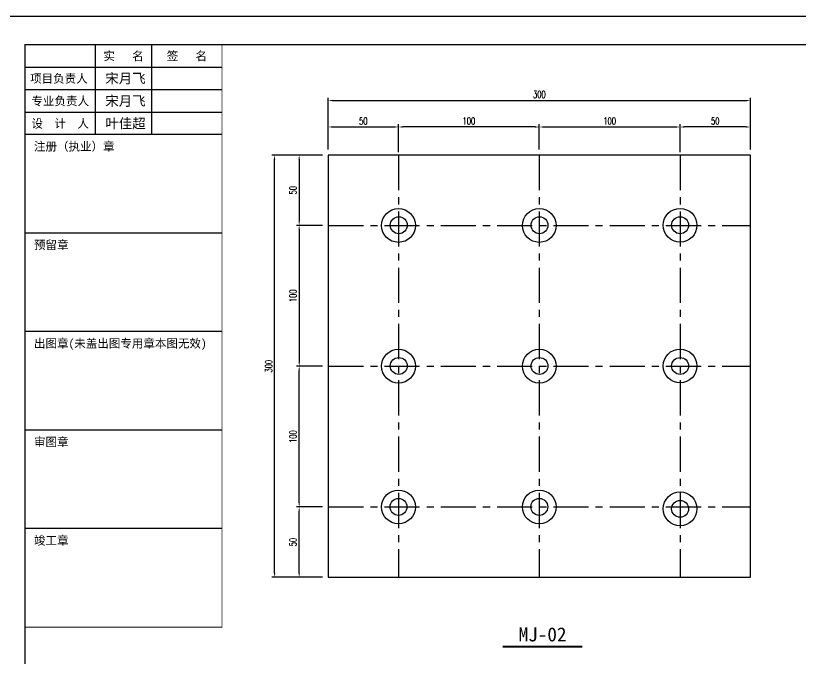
# Model space of a CAD drawing. Extents: x -104256 to -27901, y -155913 to -111823.
# Drawn here: x -88206 to -87649, y -149305 to -148848 of the extents above; entities that cross this region are included whole.
import ezdxf
from ezdxf.enums import TextEntityAlignment as Align

# ---------------------------------------------------------------- set-up
doc = ezdxf.new("R2010")
doc.units = 0
doc.linetypes.add('CENTER', pattern=[2, 1.25, -0.25, 0.25, -0.25])
for name, color, linetype in [('!ZN1-标注-173', 173, 'Continuous'), ('!ZN7-符号-173', 173, 'Continuous'), ('0-cxFrame', 155, 'Continuous'), ('2钢材断面', 2, 'Continuous'), ('40钢材投影', 40, 'Continuous'), ('ALT_CEN-0-30', 1, 'CENTER'), ('qianming', 155, 'Continuous')]:
    doc.layers.add(name, color=color, linetype=linetype)
doc.layers.add('0-cxText', color=131, linetype='Continuous', lineweight=25)
doc.styles.add('cx_biaoti', font='')
doc.styles.add('cx_tuming', font='simhei.ttf')
doc.styles.add('cx_tuqian1', font='')
doc.styles.add('ZNDimTStyle', font='ROMANS.shx', dxfattribs={"width": 0.7, "bigfont": 'CHINESE.shx'})
doc.styles.add('中南符号', font='simhei.ttf')
doc.styles.add('图框宋体', font='', dxfattribs={"width": 0.75})
doc.styles.add('黑体', font='simhei.ttf', dxfattribs={"height": 12})
doc.styles.get('cx_biaoti').set_extended_font_data('SimSun')
doc.styles.get('cx_tuqian1').set_extended_font_data('SimSun')
doc.styles.get('图框宋体').set_extended_font_data('SimSun')
doc.dimstyles.new('ZN机械-2', dxfattribs={"dimscale": 2, "dimtxt": 2.5, "dimasz": 1.5, "dimexe": 1, "dimexo": 2, "dimgap": 0.9, "dimtad": 1, "dimdec": 0, "dimzin": 0, "dimdsep": 46, "dimtxsty": 'ZNDimTStyle', "dimcen": 2.5, "dimdle": 1, "dimclrd": 173, "dimclre": 173, "dimclrt": 7, "dimazin": 2, "dimtfac": 1, "dimtdec": 4, "dimtix": 1, "dimtmove": 2, "dimatfit": 3, "dimfxl": 0, "dimfrac": 2, "dimtolj": 1, "dimtzin": 0, "dimarcsym": 0})

# ---------------------------------------------------------------- blocks, each defined once
blk = doc.blocks.new('zjcx_lan_xinxi(Dragon)')
for p, q in [((7000, -3200), (0, -3200)), ((7000, -6700), (0, -6700)), ((7000, -10200), (0, -10200)), ((7000, -13700), (0, -13700)), ((7000, -17200), (0, -17200))]:
    blk.add_line(p, q)
at = {"const_width": 25}
blk.add_lwpolyline([(0, -20700), (7000, -20700), (7000, 0), (0, 0)], close=True, dxfattribs=at)
for points in [[(2500, -3200), (2500, 0)], [(4500, -3200), (4500, 0)], [(0, -800), (7000, -800)], [(0, -1600), (7000, -1600)], [(0, -2400), (7000, -2400)]]:
    blk.add_lwpolyline(points)
for points in [[(7000, -3200), (7000, 0)], [(0, -3200), (7000, -3200)], [(0, -20700), (7000, -20700), (7000, -3200)], [(0, -20700), (7000, -20700)]]:
    blk.add_lwpolyline(points, dxfattribs=at)
at = {"style": '图框宋体'}
for s, p in [('实   名', (3500, -400)), ('签   名', (5750, -400)), ('项目负责人', (1204, -1200)), ('专业负责人', (1250, -2000)), ('设  计  人', (1250, -2800))]:
    blk.add_text(s, height=300, dxfattribs=at).set_placement(p, align=Align.MIDDLE)
for s, p in [('注册（执业）章', (318, -3771)), ('预留章', (318, -7271)), ('出图章(未盖出图专用章本图无效)', (318, -10771)), ('审图章', (318, -14271)), ('竣工章', (318, -17771))]:
    blk.add_text(s, height=300, dxfattribs=at).set_placement(p)
blk = doc.blocks.new('T-信息(Dragon)')
at = {"layer": '0-cxFrame'}
blk.add_blockref('zjcx_lan_xinxi(Dragon)', (0, 0), dxfattribs=at)
at = {"layer": 'qianming', "color": 3, "style": 'cx_biaoti'}
for s, p in [('宋月飞', (3569, -1203)), ('宋月飞', (3569, -2003)), ('叶佳超', (3569, -2803))]:
    blk.add_text(s, height=350, dxfattribs=at).set_placement(p, align=Align.MIDDLE_CENTER)
blk = doc.blocks.new('TK22.A2 L(Dragon)')
at = {"layer": '0-cxFrame', "color": 7, "const_width": 0.5}
blk.add_lwpolyline([(0, 0), (-594, 0), (-594, 420), (0, 420)], close=True, dxfattribs=at)
at = {"layer": '0-cxFrame', "const_width": 0.5}
blk.add_lwpolyline([(-80, 10), (-574, 10), (-574, 410), (-80, 410)], close=True, dxfattribs=at)
at = {"layer": '0-cxFrame', "xscale": 0.01, "yscale": 0.01, "zscale": 0.01}
blk.add_blockref('T-信息(Dragon)', (-574, 410), dxfattribs=at)
at = {"style": '黑体', "flags": 4}
blk.add_attdef('图幅', text='', height=3.3, dxfattribs=at).set_placement((-40, 3), align=Align.RIGHT)
at = {"layer": '0-cxText', "flags": 4}
for tag, height, style, p in [('建设单位', 3.5, 'cx_tuming', (-45, 240)), ('项目名称', 3.5, 'cx_tuming', (-45, 210)), ('子项名称', 3.5, 'cx_tuming', (-45, 180)), ('工程编号', 3.3, 'cx_tuqian1', (-35, 165)), ('图名1', 3.5, 'cx_tuming', (-45, 87)), ('图名2', 3.5, 'cx_tuming', (-45, 79)), ('图名3', 3.5, 'cx_tuming', (-45, 71)), ('出图日期', 3.3, 'cx_tuqian1', (-39, 60)), ('专业', 3.3, 'cx_tuqian1', (-55, 52)), ('图号', 3.3, 'cx_tuqian1', (-55, 44)), ('版次', 3.3, 'cx_tuqian1', (-20, 44))]:
    blk.add_attdef(tag, text='', height=height, dxfattribs=dict(at, style=style)).set_placement(p, align=Align.MIDDLE)
at = {"layer": 'Defpoints', "color": 6, "flags": 4}
for tag, height, style, p in [('tufu', 3.3, '黑体', (-12, 12)), ('dwfname', 4, 'cx_tuqian1', (-80, 3))]:
    blk.add_attdef(tag, text='', height=height, dxfattribs=dict(at, style=style)).set_placement(p, align=Align.RIGHT)
blk = doc.blocks.new('*D57')
at = {"layer": '!ZN1-标注-173', "color": 173, "lineweight": -2, "transparency": 16777216}
for p, q in [((-87734.05, -148945.03), (-87734.05, -148925.07)), ((-87687.05, -148927.07), (-87731.05, -148927.07)), ((-87684.05, -148943.03), (-87684.05, -148925.07))]:
    blk.add_line(p, q, dxfattribs=at)
at = {"layer": '!ZN1-标注-173', "color": 173, "transparency": 16777216}
for points in [[(-87731.05, -148926.57), (-87731.05, -148927.57), (-87734.05, -148927.07)], [(-87687.05, -148926.57), (-87687.05, -148927.57), (-87684.05, -148927.07)]]:
    blk.add_solid(points, dxfattribs=at)
at = {"layer": 'Defpoints', "color": 0, "transparency": 16777216}
for p in [(-87734.05, -148927.07), (-87734.05, -148949.03), (-87684.05, -148947.03)]:
    blk.add_point(p, dxfattribs=at)
at = {"layer": '!ZN1-标注-173', "color": 7, "transparency": 16777216, "insert": (-87709.05, -148922.77), "char_height": 5, "attachment_point": 5, "style": 'ZNDimTStyle'}
blk.add_mtext('\\A1;50', dxfattribs=at)
blk = doc.blocks.new('*D58')
at = {"layer": '!ZN1-标注-173', "color": 173, "lineweight": -2, "transparency": 16777216}
for p, q in [((-87984.05, -148943.03), (-87984.05, -148906.27)), ((-87981.05, -148908.27), (-87687.05, -148908.27)), ((-87684.05, -148943.03), (-87684.05, -148906.27))]:
    blk.add_line(p, q, dxfattribs=at)
at = {"layer": '!ZN1-标注-173', "color": 173, "transparency": 16777216}
for points in [[(-87981.05, -148907.77), (-87981.05, -148908.77), (-87984.05, -148908.27)], [(-87687.05, -148907.77), (-87687.05, -148908.77), (-87684.05, -148908.27)]]:
    blk.add_solid(points, dxfattribs=at)
at = {"layer": 'Defpoints', "color": 0, "transparency": 16777216}
for p in [(-87684.05, -148908.27), (-87984.05, -148947.03), (-87684.05, -148947.03)]:
    blk.add_point(p, dxfattribs=at)
at = {"layer": '!ZN1-标注-173', "color": 7, "transparency": 16777216, "insert": (-87834.05, -148903.97), "char_height": 5, "attachment_point": 5, "style": 'ZNDimTStyle'}
blk.add_mtext('\\A1;300', dxfattribs=at)
blk = doc.blocks.new('*D59')
at = {"layer": '!ZN1-标注-173', "color": 173, "lineweight": -2, "transparency": 16777216}
for p, q in [((-87934.05, -148943.03), (-87934.05, -148925.07)), ((-87837.05, -148927.07), (-87931.05, -148927.07)), ((-87834.05, -148943.03), (-87834.05, -148925.07))]:
    blk.add_line(p, q, dxfattribs=at)
at = {"layer": '!ZN1-标注-173', "color": 173, "transparency": 16777216}
for points in [[(-87931.05, -148926.57), (-87931.05, -148927.57), (-87934.05, -148927.07)], [(-87837.05, -148926.57), (-87837.05, -148927.57), (-87834.05, -148927.07)]]:
    blk.add_solid(points, dxfattribs=at)
at = {"layer": 'Defpoints', "color": 0, "transparency": 16777216}
for p in [(-87934.05, -148927.07), (-87934.05, -148947.03), (-87834.05, -148947.03)]:
    blk.add_point(p, dxfattribs=at)
at = {"layer": '!ZN1-标注-173', "color": 7, "transparency": 16777216, "insert": (-87884.05, -148922.77), "char_height": 5, "attachment_point": 5, "style": 'ZNDimTStyle'}
blk.add_mtext('\\A1;100', dxfattribs=at)
blk = doc.blocks.new('*D61')
at = {"layer": '!ZN1-标注-173', "color": 173, "lineweight": -2, "transparency": 16777216}
for p, q in [((-87988.05, -148997.03), (-88006.64, -148997.03)), ((-88004.64, -149000.03), (-88004.64, -149094.03)), ((-87988.05, -149097.03), (-88006.64, -149097.03))]:
    blk.add_line(p, q, dxfattribs=at)
at = {"layer": '!ZN1-标注-173', "color": 173, "transparency": 16777216}
for points in [[(-88005.14, -149000.03), (-88004.14, -149000.03), (-88004.64, -148997.03)], [(-88005.14, -149094.03), (-88004.14, -149094.03), (-88004.64, -149097.03)]]:
    blk.add_solid(points, dxfattribs=at)
at = {"layer": 'Defpoints', "color": 0, "transparency": 16777216}
for p in [(-87984.05, -148997.03), (-88004.64, -149097.03), (-87984.05, -149097.03)]:
    blk.add_point(p, dxfattribs=at)
at = {"layer": '!ZN1-标注-173', "color": 7, "transparency": 16777216, "insert": (-88008.94, -149047.03), "char_height": 5, "attachment_point": 5, "rotation": 90, "style": 'ZNDimTStyle'}
blk.add_mtext('\\A1;100', dxfattribs=at)
blk = doc.blocks.new('*D62')
at = {"layer": '!ZN1-标注-173', "color": 173, "lineweight": -2, "transparency": 16777216}
for p, q in [((-87988.05, -148947.03), (-88024.1, -148947.03)), ((-88022.1, -149244.03), (-88022.1, -148950.03)), ((-87988.05, -149247.03), (-88024.1, -149247.03))]:
    blk.add_line(p, q, dxfattribs=at)
at = {"layer": '!ZN1-标注-173', "color": 173, "transparency": 16777216}
for points in [[(-88022.6, -148950.03), (-88021.6, -148950.03), (-88022.1, -148947.03)], [(-88022.6, -149244.03), (-88021.6, -149244.03), (-88022.1, -149247.03)]]:
    blk.add_solid(points, dxfattribs=at)
at = {"layer": 'Defpoints', "color": 0, "transparency": 16777216}
for p in [(-88022.1, -148947.03), (-87984.05, -148947.03), (-87984.05, -149247.03)]:
    blk.add_point(p, dxfattribs=at)
at = {"layer": '!ZN1-标注-173', "color": 7, "transparency": 16777216, "insert": (-88026.4, -149097.03), "char_height": 5, "attachment_point": 5, "rotation": 90, "style": 'ZNDimTStyle'}
blk.add_mtext('\\A1;300', dxfattribs=at)
blk = doc.blocks.new('*D63')
at = {"layer": '!ZN1-标注-173', "color": 173, "lineweight": -2, "transparency": 16777216}
for p, q in [((-87988.05, -148947.03), (-88006.64, -148947.03)), ((-88004.64, -148950.03), (-88004.64, -148994.03)), ((-87988.05, -148997.03), (-88006.64, -148997.03))]:
    blk.add_line(p, q, dxfattribs=at)
at = {"layer": '!ZN1-标注-173', "color": 173, "transparency": 16777216}
for points in [[(-88005.14, -148950.03), (-88004.14, -148950.03), (-88004.64, -148947.03)], [(-88005.14, -148994.03), (-88004.14, -148994.03), (-88004.64, -148997.03)]]:
    blk.add_solid(points, dxfattribs=at)
at = {"layer": 'Defpoints', "color": 0, "transparency": 16777216}
for p in [(-87984.05, -148947.03), (-88004.64, -148997.03), (-87984.05, -148997.03)]:
    blk.add_point(p, dxfattribs=at)
at = {"layer": '!ZN1-标注-173', "color": 7, "transparency": 16777216, "insert": (-88008.94, -148972.03), "char_height": 5, "attachment_point": 5, "rotation": 90, "style": 'ZNDimTStyle'}
blk.add_mtext('\\A1;50', dxfattribs=at)
blk = doc.blocks.new('*D67')
at = {"layer": '!ZN1-标注-173', "color": 173, "lineweight": -2, "transparency": 16777216}
for p, q in [((-87988.05, -149197.03), (-88006.64, -149197.03)), ((-88004.64, -149244.03), (-88004.64, -149200.03)), ((-87988.05, -149247.03), (-88006.64, -149247.03))]:
    blk.add_line(p, q, dxfattribs=at)
at = {"layer": '!ZN1-标注-173', "color": 173, "transparency": 16777216}
for points in [[(-88005.14, -149200.03), (-88004.14, -149200.03), (-88004.64, -149197.03)], [(-88005.14, -149244.03), (-88004.14, -149244.03), (-88004.64, -149247.03)]]:
    blk.add_solid(points, dxfattribs=at)
at = {"layer": 'Defpoints', "color": 0, "transparency": 16777216}
for p in [(-88004.64, -149197.03), (-87984.05, -149197.03), (-87984.05, -149247.03)]:
    blk.add_point(p, dxfattribs=at)
at = {"layer": '!ZN1-标注-173', "color": 7, "transparency": 16777216, "insert": (-88008.94, -149222.03), "char_height": 5, "attachment_point": 5, "rotation": 90, "style": 'ZNDimTStyle'}
blk.add_mtext('\\A1;50', dxfattribs=at)
blk = doc.blocks.new('*D72')
at = {"layer": '!ZN1-标注-173', "color": 173, "lineweight": -2, "transparency": 16777216}
for p, q in [((-87984.05, -148943.03), (-87984.05, -148925.07)), ((-87981.05, -148927.07), (-87937.05, -148927.07)), ((-87934.05, -148945.03), (-87934.05, -148925.07))]:
    blk.add_line(p, q, dxfattribs=at)
at = {"layer": '!ZN1-标注-173', "color": 173, "transparency": 16777216}
for points in [[(-87981.05, -148926.57), (-87981.05, -148927.57), (-87984.05, -148927.07)], [(-87937.05, -148926.57), (-87937.05, -148927.57), (-87934.05, -148927.07)]]:
    blk.add_solid(points, dxfattribs=at)
at = {"layer": 'Defpoints', "color": 0, "transparency": 16777216}
for p in [(-87934.05, -148927.07), (-87984.05, -148947.03), (-87934.05, -148949.03)]:
    blk.add_point(p, dxfattribs=at)
at = {"layer": '!ZN1-标注-173', "color": 7, "transparency": 16777216, "insert": (-87959.05, -148922.77), "char_height": 5, "attachment_point": 5, "style": 'ZNDimTStyle'}
blk.add_mtext('\\A1;50', dxfattribs=at)
blk = doc.blocks.new('*D73')
at = {"layer": '!ZN1-标注-173', "color": 173, "lineweight": -2, "transparency": 16777216}
for p, q in [((-87834.05, -148943.03), (-87834.05, -148925.07)), ((-87831.05, -148927.07), (-87737.05, -148927.07)), ((-87734.05, -148943.03), (-87734.05, -148925.07))]:
    blk.add_line(p, q, dxfattribs=at)
at = {"layer": '!ZN1-标注-173', "color": 173, "transparency": 16777216}
for points in [[(-87831.05, -148926.57), (-87831.05, -148927.57), (-87834.05, -148927.07)], [(-87737.05, -148926.57), (-87737.05, -148927.57), (-87734.05, -148927.07)]]:
    blk.add_solid(points, dxfattribs=at)
at = {"layer": 'Defpoints', "color": 0, "transparency": 16777216}
for p in [(-87734.05, -148927.07), (-87834.05, -148947.03), (-87734.05, -148947.03)]:
    blk.add_point(p, dxfattribs=at)
at = {"layer": '!ZN1-标注-173', "color": 7, "transparency": 16777216, "insert": (-87784.05, -148922.77), "char_height": 5, "attachment_point": 5, "style": 'ZNDimTStyle'}
blk.add_mtext('\\A1;100', dxfattribs=at)
blk = doc.blocks.new('*D74')
at = {"layer": '!ZN1-标注-173', "color": 173, "lineweight": -2, "transparency": 16777216}
for p, q in [((-87988.05, -149097.03), (-88006.64, -149097.03)), ((-88004.64, -149194.03), (-88004.64, -149100.03)), ((-87988.05, -149197.03), (-88006.64, -149197.03))]:
    blk.add_line(p, q, dxfattribs=at)
at = {"layer": '!ZN1-标注-173', "color": 173, "transparency": 16777216}
for points in [[(-88005.14, -149100.03), (-88004.14, -149100.03), (-88004.64, -149097.03)], [(-88005.14, -149194.03), (-88004.14, -149194.03), (-88004.64, -149197.03)]]:
    blk.add_solid(points, dxfattribs=at)
at = {"layer": 'Defpoints', "color": 0, "transparency": 16777216}
for p in [(-88004.64, -149097.03), (-87984.05, -149097.03), (-87984.05, -149197.03)]:
    blk.add_point(p, dxfattribs=at)
at = {"layer": '!ZN1-标注-173', "color": 7, "transparency": 16777216, "insert": (-88008.94, -149147.03), "char_height": 5, "attachment_point": 5, "rotation": 90, "style": 'ZNDimTStyle'}
blk.add_mtext('\\A1;100', dxfattribs=at)
blk = doc.blocks.new('Zsymbol-DrawingName')
at = {"const_width": 0.7}
blk.add_lwpolyline([(0, 0), (28.25, 0)], dxfattribs=at)
at = {"color": 0, "style": '中南符号', "flags": 8}
blk.add_attdef('图名', text='', height=5, dxfattribs=at).set_placement((14.13, 1.85), align=Align.CENTER)
blk.add_attdef('比例', (31.05, 1.85), '', height=4, dxfattribs=at)

msp = doc.modelspace()

# ---------------------------------------------------------------- linework, layer by layer
at = {"layer": '2钢材断面'}
for p, q in [((-87684.05, -148947.03), (-87984.05, -148947.03)), ((-87984.05, -148947.03), (-87984.05, -149247.03)), ((-87684.05, -149247.03), (-87684.05, -148947.03)), ((-87984.05, -149247.03), (-87684.05, -149247.03))]:
    msp.add_line(p, q, dxfattribs=at)
at = {"layer": '40钢材投影'}
for centre, radius in [((-87934.05, -148997.03), 12), ((-87834.05, -148997.03), 12), ((-87734.05, -148996.88), 12), ((-87933.9, -148996.88), 6), ((-87833.9, -148996.88), 6), ((-87734.05, -148996.88), 6), ((-87934.05, -149097.03), 12), ((-87834.05, -149097.03), 12), ((-87734.05, -149096.88), 12), ((-87933.9, -149096.88), 6), ((-87833.9, -149096.88), 6), ((-87734.05, -149096.88), 6), ((-87934.05, -149197.03), 12), ((-87834.05, -149197.03), 12), ((-87734.05, -149198.39), 12), ((-87934.05, -149197.03), 6), ((-87834.05, -149197.03), 6), ((-87734.05, -149198.39), 6)]:
    msp.add_circle(centre, radius, dxfattribs=at)
at = {"layer": 'ALT_CEN-0-30', "ltscale": 20}
for p, q in [((-87934.05, -148947.03), (-87934.05, -149247.03)), ((-87834.05, -148947.03), (-87834.05, -149247.03)), ((-87734.05, -148947.03), (-87734.05, -149247.03)), ((-87984.05, -148997.03), (-87684.05, -148997.03)), ((-87984.05, -149097.03), (-87684.05, -149097.03)), ((-87984.05, -149197.03), (-87684.05, -149197.03))]:
    msp.add_line(p, q, dxfattribs=at)

# ---------------------------------------------------------------- block references
at = {"layer": '!ZN7-符号-173', "color": 7, "linetype": 'ByBlock', "ltscale": 20}
ref = msp.add_blockref('Zsymbol-DrawingName', (-87859.98, -149296.32), dxfattribs=dict(at, xscale=2, yscale=2, zscale=2))
ref.add_attrib('图名', 'MJ-02', dxfattribs={"layer": '0', "color": 0, "height": 10, "style": '中南符号'}).set_placement((-87831.73, -149292.62), align=Align.CENTER)
at = {"layer": '0-cxFrame', "xscale": 2, "yscale": 2, "zscale": 2}
msp.add_blockref('TK22.A2 L(Dragon)', (-87051.4, -149688.48), dxfattribs=at)

# ---------------------------------------------------------------- dimensions: what is measured, and where the dimension line sits
at = {"layer": '!ZN1-标注-173'}
for base, p1, p2, picture, middle in [((-87684.05, -148908.27), (-87984.05, -148947.03), (-87684.05, -148947.03), '*D58', (-87834.05, -148903.97)), ((-87934.05, -148927.07), (-87834.05, -148947.03), (-87934.05, -148947.03), '*D59', (-87884.05, -148922.77)), ((-87734.05, -148927.07), (-87684.05, -148947.03), (-87734.05, -148949.03), '*D57', (-87709.05, -148922.77))]:
    dim = msp.add_linear_dim(base=base, p1=p1, p2=p2, dimstyle='ZN机械-2', override={"dimasz": 1.5}, dxfattribs=at)
    dim.commit()
    dim.dimension.update_dxf_attribs({"geometry": picture, "text_midpoint": middle})
for base, p1, p2, angle, picture, middle in [((-87934.05, -148927.07), (-87984.05, -148947.03), (-87934.05, -148949.03), 180, '*D72', (-87959.05, -148922.77)), ((-87734.05, -148927.07), (-87834.05, -148947.03), (-87734.05, -148947.03), 180, '*D73', (-87784.05, -148922.77)), ((-88022.1, -148947.03), (-87984.05, -149247.03), (-87984.05, -148947.03), 90, '*D62', (-88026.4, -149097.03)), ((-88004.64, -148997.03), (-87984.05, -148947.03), (-87984.05, -148997.03), 90, '*D63', (-88008.94, -148972.03)), ((-88004.64, -149097.03), (-87984.05, -148997.03), (-87984.05, -149097.03), 90, '*D61', (-88008.94, -149047.03)), ((-88004.64, -149097.03), (-87984.05, -149197.03), (-87984.05, -149097.03), 270, '*D74', (-88008.94, -149147.03)), ((-88004.64, -149197.03), (-87984.05, -149247.03), (-87984.05, -149197.03), 270, '*D67', (-88008.94, -149222.03))]:
    dim = msp.add_linear_dim(base=base, p1=p1, p2=p2, angle=angle, dimstyle='ZN机械-2', override={"dimasz": 1.5}, dxfattribs=at)
    dim.commit()
    dim.dimension.update_dxf_attribs({"geometry": picture, "text_midpoint": middle})

doc.saveas('drawing.dxf')
